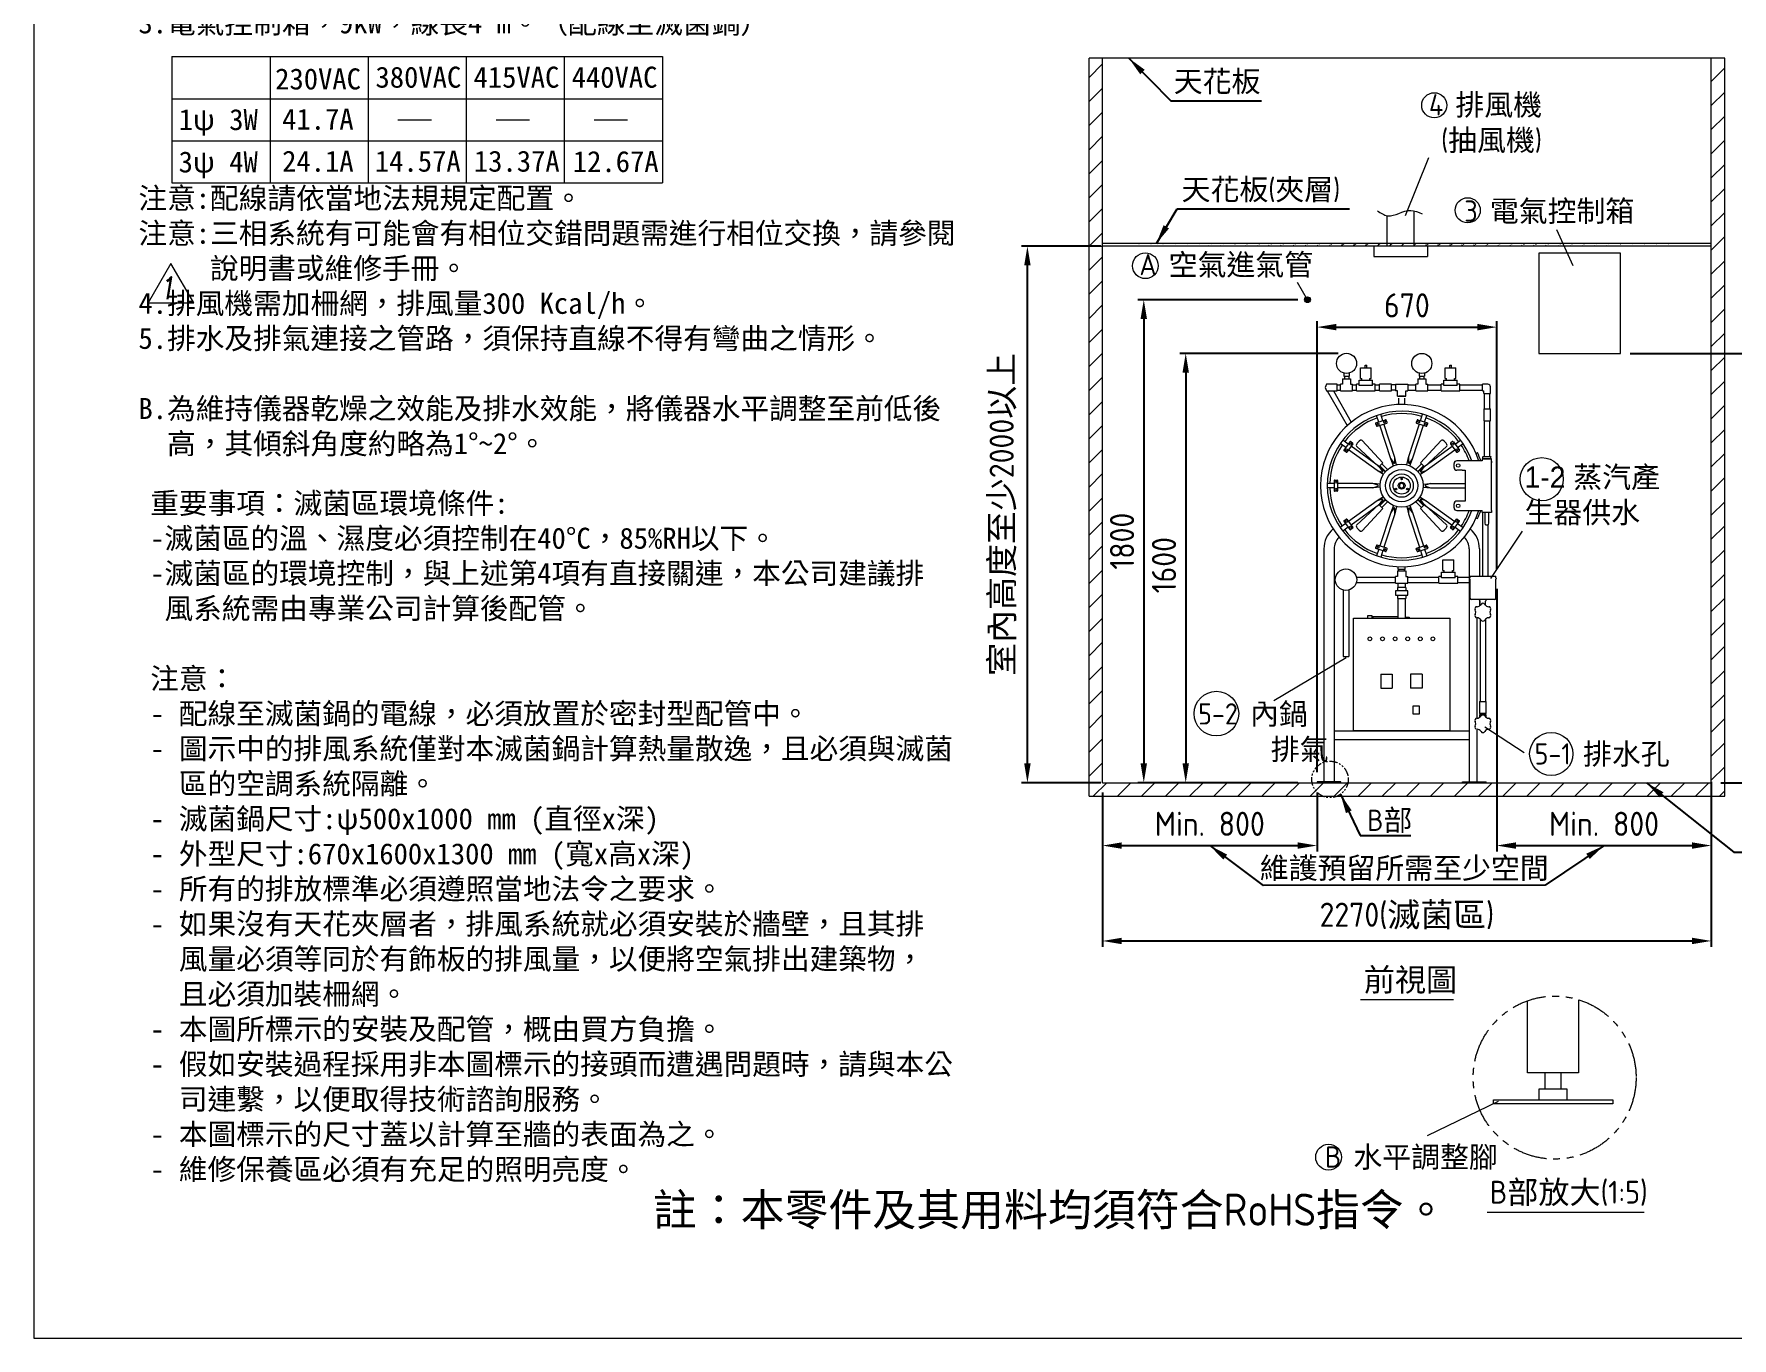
# Model space of a CAD drawing. Header units: millimetres. Extents: x 0 to 12013, y 0 to 8446.
# Drawn here: x 0 to 6332, y 0 to 4860 of the extents above; entities that cross this region are included whole.
import ezdxf

# ---------------------------------------------------------------- set-up
doc = ezdxf.new("R2010")
doc.units = ezdxf.units.MM
doc.linetypes.add('HIDDEN', pattern=[9.525, 6.35, -3.175])
doc.linetypes.add('PHANTOM', pattern=[63.5, 31.75, -6.35, 6.35, -6.35, 6.35, -6.35])
doc.layers.get('0').update_dxf_attribs({"lineweight": 15})
for name, color, linetype, lineweight in [('D', 3, 'Continuous', 13), ('F', 7, 'Continuous', 15), ('H', 2, 'HIDDEN', 15), ('S', 4, 'Continuous', 15), ('T', 4, 'Continuous', 15)]:
    doc.layers.add(name, color=color, linetype=linetype, lineweight=lineweight)
doc.styles.get("Standard").update_dxf_attribs({"font": 'KAIU.TTF'})
doc.styles.add('STU25', font='isocp2.shx')
doc.styles.add('Text', font='romans.shx', dxfattribs={"width": 0.8, "oblique": 10})
doc.dimstyles.new('STU25', dxfattribs={"dimscale": 36, "dimtxt": 2.5, "dimasz": 2, "dimexe": 0.6, "dimexo": 1, "dimgap": 1, "dimtad": 1, "dimdsep": 46, "dimtxsty": 'STU25', "dimcen": 2, "dimazin": 2, "dimtfac": 1, "dimtmove": 0, "dimatfit": 3, "dimfxl": 0, "dimtolj": 1, "dimtzin": 0, "dimarcsym": 0})
doc.dimstyles.new('STU25$7', dxfattribs={"dimscale": 36, "dimtxt": 2.5, "dimasz": 2, "dimexe": 1.25, "dimexo": 0.625, "dimgap": 1, "dimtad": 1, "dimdec": 4, "dimdsep": 46, "dimtxsty": 'STU25', "dimcen": 2.5, "dimazin": 2, "dimtfac": 1, "dimtdec": 4, "dimtmove": 0, "dimatfit": 3, "dimfxl": 0, "dimtolj": 1, "dimtzin": 0, "dimarcsym": 0})

# ---------------------------------------------------------------- blocks, each defined once
blk = doc.blocks.new('*D7')
at = {"layer": 'D', "color": 0, "lineweight": -2}
for p, q in [((3984.4, 2033.6), (3984.4, 1458.2)), ((6254.4, 2033.6), (6254.4, 1458.2)), ((4056.4, 1479.8), (6182.4, 1479.8))]:
    blk.add_line(p, q, dxfattribs=at)
at = {"layer": 'D', "color": 0}
for points in [[(4056.4, 1491.8), (4056.4, 1467.8), (3984.4, 1479.8)], [(6182.4, 1467.8), (6182.4, 1491.8), (6254.4, 1479.8)]]:
    blk.add_solid(points, dxfattribs=at)
at = {"layer": 'Defpoints', "color": 0}
for p in [(3984.4, 2069.6), (6254.4, 2069.6), (6254.4, 1479.8)]:
    blk.add_point(p, dxfattribs=at)
at = {"layer": 'D', "color": 0, "insert": (5119.4, 1572.5), "char_height": 90, "attachment_point": 5, "style": 'STU25'}
blk.add_mtext('\\A1;2270({\\f標楷體|b0|i0|c136|p65;滅菌區})', dxfattribs=at)
blk = doc.blocks.new('*D8')
at = {"layer": 'D', "color": 0, "lineweight": -2}
for p, q in [((3978.4, 4069.6), (3682.8, 4069.6)), ((3704.4, 2141.6), (3704.4, 3997.6)), ((3978.4, 2069.6), (3682.8, 2069.6))]:
    blk.add_line(p, q, dxfattribs=at)
at = {"layer": 'D', "color": 0}
for points in [[(3716.4, 3997.6), (3692.4, 3997.6), (3704.4, 4069.6)], [(3692.4, 2141.6), (3716.4, 2141.6), (3704.4, 2069.6)]]:
    blk.add_solid(points, dxfattribs=at)
at = {"layer": 'Defpoints', "color": 0}
for p in [(3704.4, 4069.6), (4014.4, 4069.6), (4014.4, 2069.6)]:
    blk.add_point(p, dxfattribs=at)
at = {"layer": 'D', "color": 0, "insert": (3613.5, 3069.6), "char_height": 90, "attachment_point": 5, "rotation": 90, "style": 'STU25'}
blk.add_mtext('\\A1;{\\f標楷體|b0|i0|c136|p65;室內高度至少}2000{\\f標楷體|b0|i0|c136|p65;以上}', dxfattribs=at)
blk = doc.blocks.new('*D9')
at = {"layer": 'D', "color": 0, "lineweight": -2}
for p, q in [((5951.5, 3669.6), (6649.3, 3669.6)), ((6627.7, 2141.6), (6627.7, 3597.6)), ((6290.4, 2069.6), (6649.3, 2069.6))]:
    blk.add_line(p, q, dxfattribs=at)
at = {"layer": 'D', "color": 0}
for points in [[(6639.7, 3597.6), (6615.7, 3597.6), (6627.7, 3669.6)], [(6615.7, 2141.6), (6639.7, 2141.6), (6627.7, 2069.6)]]:
    blk.add_solid(points, dxfattribs=at)
at = {"layer": 'Defpoints', "color": 0}
for p in [(5915.5, 3669.6), (6627.7, 3669.6), (6254.4, 2069.6)]:
    blk.add_point(p, dxfattribs=at)
at = {"layer": 'D', "color": 0, "insert": (6536.5, 2927.2), "char_height": 90, "attachment_point": 5, "rotation": 90, "style": 'STU25'}
blk.add_mtext('\\A1;{\\f標楷體|b0|i0|c136|p65;電器控制箱至少}1600{\\f標楷體|b0|i0|c136|p65;以上}', dxfattribs=at)
blk = doc.blocks.new('*D10')
at = {"layer": 'D', "color": 0, "lineweight": -2}
for p, q in [((3984.4, 2030.6), (3984.4, 1813.7)), ((4784.4, 2033.6), (4784.4, 1813.7)), ((4056.4, 1835.3), (4712.4, 1835.3))]:
    blk.add_line(p, q, dxfattribs=at)
at = {"layer": 'D', "color": 0}
for points in [[(4056.4, 1847.3), (4056.4, 1823.3), (3984.4, 1835.3)], [(4712.4, 1823.3), (4712.4, 1847.3), (4784.4, 1835.3)]]:
    blk.add_solid(points, dxfattribs=at)
at = {"layer": 'Defpoints', "color": 0}
for p in [(3984.4, 2066.6), (4784.4, 2069.6), (4784.4, 1835.3)]:
    blk.add_point(p, dxfattribs=at)
at = {"layer": 'D', "color": 0, "insert": (4384.4, 1916.3), "char_height": 90, "attachment_point": 5, "style": 'STU25'}
blk.add_mtext('\\A1;Min. 800', dxfattribs=at)
blk = doc.blocks.new('*D11')
at = {"layer": 'D', "color": 0, "lineweight": -2}
for p, q in [((5454.4, 2791.8), (5454.4, 1813.7)), ((6254.4, 2073.1), (6254.4, 1813.7)), ((5526.4, 1835.3), (6182.4, 1835.3))]:
    blk.add_line(p, q, dxfattribs=at)
at = {"layer": 'D', "color": 0}
for points in [[(5526.4, 1847.3), (5526.4, 1823.3), (5454.4, 1835.3)], [(6182.4, 1823.3), (6182.4, 1847.3), (6254.4, 1835.3)]]:
    blk.add_solid(points, dxfattribs=at)
at = {"layer": 'Defpoints', "color": 0}
for p in [(5454.4, 2827.8), (6254.4, 2109.1), (6254.4, 1835.3)]:
    blk.add_point(p, dxfattribs=at)
at = {"layer": 'D', "color": 0, "insert": (5854.4, 1916.3), "char_height": 90, "attachment_point": 5, "style": 'STU25'}
blk.add_mtext('\\A1;Min. 800', dxfattribs=at)
blk = doc.blocks.new('*D14')
at = {"layer": 'D', "color": 0, "lineweight": -2}
for p, q in [((4712.8, 3869.6), (4116.7, 3869.6)), ((4138.3, 3797.6), (4138.3, 2141.6)), ((4712.8, 2069.6), (4116.7, 2069.6))]:
    blk.add_line(p, q, dxfattribs=at)
at = {"layer": 'D', "color": 0}
for points in [[(4150.3, 3797.6), (4126.3, 3797.6), (4138.3, 3869.6)], [(4126.3, 2141.6), (4150.3, 2141.6), (4138.3, 2069.6)]]:
    blk.add_solid(points, dxfattribs=at)
at = {"layer": 'Defpoints', "color": 0}
for p in [(4748.8, 3869.6), (4138.3, 2069.6), (4748.8, 2069.6)]:
    blk.add_point(p, dxfattribs=at)
at = {"layer": 'D', "color": 0, "insert": (4057.3, 2969.6), "char_height": 90, "attachment_point": 5, "rotation": 90, "style": 'STU25'}
blk.add_mtext('\\A1;1800', dxfattribs=at)
blk = doc.blocks.new('*D15')
at = {"layer": 'D', "color": 0, "lineweight": -2}
for p, q in [((4862.5, 3669.6), (4273.1, 3669.6)), ((4294.7, 3597.6), (4294.7, 2141.6)), ((4620.8, 2069.6), (4273.1, 2069.6))]:
    blk.add_line(p, q, dxfattribs=at)
at = {"layer": 'D', "color": 0}
for points in [[(4306.7, 3597.6), (4282.7, 3597.6), (4294.7, 3669.6)], [(4282.7, 2141.6), (4306.7, 2141.6), (4294.7, 2069.6)]]:
    blk.add_solid(points, dxfattribs=at)
at = {"layer": 'Defpoints', "color": 0}
for p in [(4898.5, 3669.6), (4294.7, 2069.6), (4656.8, 2069.6)]:
    blk.add_point(p, dxfattribs=at)
at = {"layer": 'D', "color": 0, "insert": (4213.7, 2880.2), "char_height": 90, "attachment_point": 5, "rotation": 90, "style": 'STU25'}
blk.add_mtext('\\A1;{\\Fisocp2.shx;1600}', dxfattribs=at)
blk = doc.blocks.new('*D16')
at = {"layer": 'D', "color": 0, "lineweight": -2}
for p, q in [((4784.4, 2108.6), (4784.4, 3789)), ((4856.4, 3767.4), (5382.4, 3767.4)), ((5454.4, 2863.8), (5454.4, 3789))]:
    blk.add_line(p, q, dxfattribs=at)
at = {"layer": 'D', "color": 0}
for points in [[(4856.4, 3779.4), (4856.4, 3755.4), (4784.4, 3767.4)], [(5382.4, 3755.4), (5382.4, 3779.4), (5454.4, 3767.4)]]:
    blk.add_solid(points, dxfattribs=at)
at = {"layer": 'Defpoints', "color": 0}
for p in [(5454.4, 3767.4), (5454.4, 2827.8), (4784.4, 2072.6)]:
    blk.add_point(p, dxfattribs=at)
at = {"layer": 'D', "color": 0, "insert": (5119.4, 3848.4), "char_height": 90, "attachment_point": 5, "style": 'STU25'}
blk.add_mtext('\\A1;670', dxfattribs=at)

msp = doc.modelspace()

# ---------------------------------------------------------------- hatches: boundary and pattern name
msp.add_hatch(color=256).paths.add_polyline_path([(4738, 3869.598, 1), (4759.522, 3869.598, 1)])
at = {"layer": 'H', "ltscale": 5}
h = msp.add_hatch(dxfattribs=at)
h.set_pattern_fill('ANSI31', color=256, scale=20, style=0)
h.set_pattern_definition([(45, (238234.23, 21585.89), (-44.90128, 44.90128), [])])
h.paths.add_polyline_path([(6304.391, 2019.598), (6304.391, 4769.598), (6254.391, 4769.598), (6254.391, 2069.598), (3984.391, 2069.598), (3984.391, 4769.598), (3934.391, 4769.598), (3934.391, 2019.598)])
at = {"layer": 'H'}
h = msp.add_hatch(dxfattribs=at)
h.set_pattern_fill('ANSI31', color=256, scale=10, style=0)
h.set_pattern_definition([(45, (241463.48, 21585.888), (-22.4506403, 22.4506403), [])])
edge = h.paths.add_edge_path()
edge.add_line((6254.391, 4079.598), (3984.391, 4079.598))
edge.add_line((6254.391, 4069.598), (3984.391, 4069.598))

# ---------------------------------------------------------------- linework, layer by layer
for p, q in [((5045.891, 4069.598), (5045.891, 4182.995)), ((5145.891, 4069.598), (5145.891, 4200.905)), ((4995.891, 4069.598), (4995.891, 4030.454)), ((5195.891, 4069.598), (5195.891, 4030.454)), ((4995.891, 4030.454), (5195.891, 4030.454)), ((4946.468, 3616.107), (4986.468, 3616.107)), ((4946.468, 3576.107), (4946.468, 3616.107)), ((4963.468, 3616.107), (4963.468, 3626.107)), ((4963.468, 3626.107), (4969.468, 3626.107)), ((4969.468, 3616.107), (4969.468, 3626.107)), ((4986.468, 3576.107), (4986.468, 3616.107)), ((5262.391, 3616.107), (5302.391, 3616.107)), ((5262.391, 3576.107), (5262.391, 3616.107)), ((5279.391, 3616.107), (5279.391, 3626.107)), ((5279.391, 3626.107), (5285.391, 3626.107)), ((5285.391, 3616.107), (5285.391, 3626.107)), ((5302.391, 3576.107), (5302.391, 3616.107)), ((4819.891, 3554.598), (4814.891, 3542.098)), ((4859.891, 3554.598), (4819.891, 3554.598)), ((4859.891, 3529.598), (4859.891, 3554.598)), ((4859.891, 3552.098), (4871.958, 3552.098)), ((4871.958, 3529.598), (4871.958, 3554.598)), ((4879.458, 3554.598), (4871.958, 3554.598)), ((4879.458, 3574.598), (4879.458, 3554.598)), ((4879.458, 3574.598), (4909.458, 3574.598)), ((4884.458, 3595.956), (4884.458, 3584.598)), ((4884.458, 3584.598), (4904.458, 3584.598)), ((4884.458, 3574.598), (4904.458, 3574.598)), ((4886.458, 3584.598), (4886.458, 3574.598)), ((4902.458, 3584.598), (4902.458, 3574.598)), ((4902.458, 3584.598), (4902.458, 3574.598)), ((4904.458, 3595.956), (4904.458, 3584.598)), ((4909.458, 3574.598), (4909.458, 3554.598)), ((4909.458, 3554.598), (4916.958, 3554.598)), ((4916.958, 3529.598), (4916.958, 3554.598)), ((4916.958, 3552.098), (4931.468, 3552.098)), ((4931.468, 3529.598), (4931.468, 3554.598)), ((4941.468, 3554.598), (4931.468, 3554.598)), ((4941.468, 3559.598), (4941.468, 3569.598)), ((4941.468, 3569.598), (4991.468, 3569.598)), ((4941.468, 3549.598), (4941.468, 3559.598)), ((4991.468, 3549.598), (4941.468, 3549.598)), ((4946.468, 3576.107), (4951.468, 3576.107)), ((4951.468, 3569.598), (4951.468, 3576.107)), ((4981.468, 3576.107), (4986.468, 3576.107)), ((4981.468, 3569.598), (4981.468, 3576.107)), ((4991.468, 3559.598), (4991.468, 3569.598)), ((4991.468, 3549.598), (4991.468, 3559.598)), ((5001.468, 3554.598), (4991.468, 3554.598)), ((5001.468, 3529.598), (5001.468, 3554.598)), ((5001.468, 3552.098), (5017.003, 3552.098)), ((5017.003, 3529.598), (5017.003, 3554.598)), ((5062.003, 3554.598), (5017.003, 3554.598)), ((5062.003, 3529.598), (5062.003, 3554.598)), ((5077.391, 3552.098), (5062.003, 3552.098)), ((5077.391, 3554.598), (5077.391, 3529.598)), ((5077.391, 3554.598), (5122.391, 3554.598)), ((5122.391, 3554.598), (5122.391, 3529.598)), ((5122.391, 3552.098), (5152.391, 3552.098)), ((5152.391, 3529.598), (5152.391, 3554.598)), ((5159.891, 3554.598), (5152.391, 3554.598)), ((5159.891, 3574.598), (5189.891, 3574.598)), ((5159.891, 3574.598), (5159.891, 3554.598)), ((5164.891, 3595.956), (5164.891, 3584.598)), ((5164.891, 3584.598), (5184.891, 3584.598)), ((5164.891, 3574.598), (5184.891, 3574.598)), ((5166.891, 3584.598), (5166.891, 3574.598)), ((5182.891, 3584.598), (5182.891, 3574.598)), ((5182.891, 3584.598), (5182.891, 3574.598)), ((5184.891, 3595.956), (5184.891, 3584.598)), ((5189.891, 3574.598), (5189.891, 3554.598)), ((5189.891, 3554.598), (5197.391, 3554.598)), ((5197.391, 3529.598), (5197.391, 3554.598)), ((5197.391, 3552.098), (5247.391, 3552.098)), ((5247.391, 3529.598), (5247.391, 3554.598)), ((5257.391, 3554.598), (5247.391, 3554.598)), ((5257.391, 3569.598), (5307.391, 3569.598)), ((5257.391, 3559.598), (5257.391, 3569.598)), ((5257.391, 3549.598), (5257.391, 3559.598)), ((5307.391, 3549.598), (5257.391, 3549.598)), ((5262.391, 3576.107), (5267.391, 3576.107)), ((5267.391, 3569.598), (5267.391, 3576.107)), ((5297.391, 3576.107), (5302.391, 3576.107)), ((5297.391, 3569.598), (5297.391, 3576.107)), ((5307.391, 3559.598), (5307.391, 3569.598)), ((5307.391, 3549.598), (5307.391, 3559.598)), ((5317.391, 3554.598), (5307.391, 3554.598)), ((5317.391, 3529.598), (5317.391, 3554.598)), ((5317.391, 3552.098), (5401.274, 3552.098)), ((5401.274, 3529.598), (5401.274, 3554.598)), ((5421.274, 3554.598), (5401.274, 3554.598)), ((4814.891, 3542.098), (4819.891, 3529.598)), ((4819.891, 3529.598), (4859.891, 3529.598)), ((4822.191, 3529.598), (4896.64, 3400.648)), ((4845.285, 3529.598), (4912.145, 3413.792)), ((4859.891, 3532.098), (4871.958, 3532.098)), ((4871.958, 3529.598), (4916.958, 3529.598)), ((4916.958, 3532.098), (4931.468, 3532.098)), ((4931.468, 3529.598), (5001.468, 3529.598)), ((5001.468, 3532.098), (5017.003, 3532.098)), ((5017.003, 3529.598), (5062.003, 3529.598)), ((5077.391, 3532.098), (5062.003, 3532.098)), ((5084.891, 3529.598), (5077.391, 3529.598)), ((5084.891, 3509.598), (5084.891, 3529.598)), ((5084.891, 3509.598), (5114.891, 3509.598)), ((5109.891, 3509.598), (5089.891, 3509.598)), ((5089.891, 3509.598), (5109.891, 3509.598)), ((5089.891, 3478.94), (5089.891, 3502.605)), ((5109.891, 3502.605), (5109.891, 3478.94)), ((5114.891, 3529.598), (5122.391, 3529.598)), ((5114.891, 3509.598), (5114.891, 3529.598)), ((5122.391, 3532.098), (5152.391, 3532.098)), ((5152.391, 3529.598), (5197.391, 3529.598)), ((5197.391, 3532.098), (5247.391, 3532.098)), ((5247.391, 3529.598), (5317.391, 3529.598)), ((5317.391, 3532.098), (5401.274, 3532.098)), ((5401.274, 3529.598), (5406.274, 3529.598)), ((5406.274, 3519.598), (5406.274, 3529.598)), ((5406.274, 3519.598), (5431.274, 3519.598)), ((5408.774, 3462.605), (5408.774, 3519.598)), ((5428.774, 3462.605), (5428.774, 3519.598)), ((5431.274, 3519.598), (5431.274, 3544.598)), ((5003.949, 3410.4), (5040.089, 3422.143)), ((5014.411, 3413.799), (5006.566, 3437.942)), ((5029.628, 3418.744), (5021.783, 3442.886)), ((5045.391, 3412.299), (5042.609, 3420.859)), ((5157.174, 3420.859), (5154.392, 3412.299)), ((5159.694, 3422.143), (5195.834, 3410.4)), ((5170.155, 3418.744), (5178, 3442.886)), ((5185.372, 3413.799), (5193.216, 3437.942)), ((5406.274, 3462.605), (5406.274, 3417.605)), ((5406.274, 3462.605), (5431.274, 3462.605)), ((5431.274, 3417.605), (5431.274, 3462.605)), ((5002.665, 3407.88), (5005.446, 3399.32)), ((5007.966, 3398.036), (5044.106, 3409.779)), ((5059.062, 3276.375), (5018.428, 3401.436)), ((5074.279, 3281.32), (5033.645, 3406.38)), ((5125.504, 3281.32), (5166.138, 3406.38)), ((5140.72, 3276.375), (5181.355, 3401.436)), ((5155.676, 3409.779), (5191.817, 3398.036)), ((5194.337, 3399.32), (5197.118, 3407.88)), ((5406.274, 3417.605), (5431.274, 3417.605)), ((5408.774, 3284.677), (5408.774, 3417.605)), ((5428.774, 3284.677), (5428.774, 3417.605)), ((4891.317, 3318.255), (4870.78, 3333.176)), ((4900.721, 3331.199), (4880.185, 3346.12)), ((4907.187, 3340.098), (4884.851, 3309.356)), ((4892.575, 3301.272), (4885.294, 3306.562)), ((4917.704, 3332.457), (4895.368, 3301.715)), ((5008.217, 3233.322), (4901.834, 3310.614)), ((4909.981, 3340.541), (4917.262, 3335.251)), ((5017.621, 3246.267), (4911.239, 3323.558)), ((5014.685, 3246.962), (4931.491, 3323.793)), ((4952.873, 3344.819), (5029.534, 3261.812)), ((5170.249, 3261.812), (5247.079, 3345.006)), ((5182.162, 3246.267), (5288.544, 3323.558)), ((5268.105, 3323.624), (5185.098, 3246.962)), ((5191.566, 3233.322), (5297.949, 3310.614)), ((5282.079, 3332.457), (5304.414, 3301.715)), ((5289.802, 3340.541), (5282.521, 3335.251)), ((5292.596, 3340.098), (5314.932, 3309.356)), ((5299.061, 3331.199), (5319.598, 3346.12)), ((5307.208, 3301.272), (5314.489, 3306.562)), ((5308.466, 3318.255), (5329.003, 3333.176)), ((5377.409, 3296.982), (5382.825, 3299.564)), ((5031.871, 3218.715), (5008.217, 3233.322)), ((5008.217, 3233.322), (5027.518, 3227.466)), ((5029.534, 3261.812), (5014.685, 3246.962)), ((5038.823, 3228.283), (5017.621, 3246.267)), ((5029.155, 3229.72), (5017.621, 3246.267)), ((5018.751, 3251.028), (5040.064, 3229.715)), ((5046.781, 3236.433), (5025.469, 3257.746)), ((5069.614, 3250.654), (5059.062, 3276.375)), ((5059.062, 3276.375), (5071.235, 3260.293)), ((5073.884, 3261.153), (5074.279, 3281.32)), ((5080.862, 3254.309), (5074.279, 3281.32)), ((5118.921, 3254.309), (5125.504, 3281.32)), ((5125.504, 3281.32), (5125.898, 3261.153)), ((5128.548, 3260.293), (5140.72, 3276.375)), ((5130.169, 3250.654), (5140.72, 3276.375)), ((5174.314, 3257.746), (5153.001, 3236.433)), ((5159.719, 3229.715), (5181.032, 3251.028)), ((5160.96, 3228.283), (5182.162, 3246.267)), ((5167.912, 3218.715), (5191.566, 3233.322)), ((5185.098, 3246.962), (5170.249, 3261.812)), ((5182.162, 3246.267), (5170.628, 3229.72)), ((5172.265, 3227.466), (5191.566, 3233.322)), ((5295.349, 3244.105), (5295.349, 3259.105)), ((5400.349, 3269.105), (5305.349, 3269.105)), ((5325.349, 3234.105), (5305.349, 3234.105)), ((5325.349, 3234.105), (5336.349, 3234.105)), ((5336.349, 3234.105), (5336.349, 3119.105)), ((5400.349, 3276.605), (5400.349, 3269.105)), ((5435.349, 3276.605), (5400.349, 3276.605)), ((5403.915, 3284.677), (5402.831, 3283.593)), ((5402.831, 3277.69), (5402.831, 3283.593)), ((5402.831, 3277.69), (5403.915, 3276.605)), ((5403.915, 3284.677), (5431.783, 3284.677)), ((5403.915, 3276.605), (5431.783, 3276.605)), ((5431.783, 3284.677), (5432.867, 3283.593)), ((5432.867, 3277.69), (5431.783, 3276.605)), ((5432.867, 3277.69), (5432.867, 3283.593)), ((5435.349, 3269.105), (5435.349, 3276.605)), ((5435.349, 3084.105), (5435.349, 3269.105)), ((5435.349, 3267.605), (5435.349, 3261.605)), ((4847.891, 3184.605), (4822.507, 3184.605)), ((4847.891, 3168.605), (4822.507, 3168.605)), ((4847.891, 3195.605), (4847.891, 3157.605)), ((4849.891, 3197.605), (4858.891, 3197.605)), ((4860.891, 3195.605), (4860.891, 3157.605)), ((4992.388, 3184.605), (4860.891, 3184.605)), ((4992.388, 3168.605), (4860.891, 3168.605)), ((5020.11, 3182.519), (4992.388, 3184.605)), ((5011.445, 3177.998), (4992.388, 3184.605)), ((4992.388, 3168.605), (5011.445, 3175.213)), ((5020.11, 3170.692), (4992.388, 3168.605)), ((5179.673, 3182.519), (5207.395, 3184.605)), ((5179.673, 3170.692), (5207.395, 3168.605)), ((5207.395, 3184.605), (5188.338, 3177.998)), ((5188.338, 3175.213), (5207.395, 3168.605)), ((5207.395, 3184.605), (5336.349, 3184.605)), ((5207.395, 3168.605), (5336.349, 3168.605)), ((4858.891, 3155.605), (4849.891, 3155.605)), ((5008.217, 3119.888), (4901.834, 3042.597)), ((5017.621, 3106.944), (4911.239, 3029.652)), ((4931.678, 3029.587), (5014.685, 3106.248)), ((5031.871, 3134.495), (5008.217, 3119.888)), ((5027.518, 3125.744), (5008.217, 3119.888)), ((5014.685, 3106.248), (5029.534, 3091.399)), ((5038.823, 3124.927), (5017.621, 3106.944)), ((5017.621, 3106.944), (5029.155, 3123.491)), ((5040.064, 3123.495), (5018.751, 3102.182)), ((5025.468, 3095.465), (5046.781, 3116.778)), ((5153.001, 3116.778), (5174.314, 3095.465)), ((5181.032, 3102.182), (5159.719, 3123.495)), ((5160.96, 3124.927), (5182.162, 3106.944)), ((5167.912, 3134.495), (5191.566, 3119.888)), ((5170.249, 3091.399), (5185.098, 3106.248)), ((5170.628, 3123.491), (5182.162, 3106.944)), ((5191.566, 3119.888), (5172.265, 3125.744)), ((5182.162, 3106.944), (5288.544, 3029.652)), ((5185.098, 3106.248), (5268.292, 3029.418)), ((5191.566, 3119.888), (5297.949, 3042.597)), ((5295.349, 3094.105), (5295.349, 3109.105)), ((5325.349, 3119.105), (5305.349, 3119.105)), ((5336.349, 3119.105), (5325.349, 3119.105)), ((4884.851, 3043.855), (4907.187, 3013.112)), ((4885.294, 3046.648), (4892.575, 3051.938)), ((4895.368, 3051.496), (4917.704, 3020.753)), ((5029.534, 3091.399), (4952.704, 3008.205)), ((5059.062, 3076.835), (5018.428, 2951.775)), ((5074.279, 3071.891), (5033.645, 2946.831)), ((5069.614, 3102.556), (5059.062, 3076.835)), ((5071.235, 3092.918), (5059.062, 3076.835)), ((5074.279, 3071.891), (5073.884, 3092.057)), ((5080.862, 3098.902), (5074.279, 3071.891)), ((5118.921, 3098.902), (5125.504, 3071.891)), ((5125.898, 3092.057), (5125.504, 3071.891)), ((5125.504, 3071.891), (5166.138, 2946.831)), ((5140.72, 3076.835), (5128.548, 3092.918)), ((5130.169, 3102.556), (5140.72, 3076.835)), ((5140.72, 3076.835), (5181.355, 2951.775)), ((5246.91, 3008.392), (5170.249, 3091.399)), ((5282.079, 3020.753), (5304.414, 3051.496)), ((5292.596, 3013.112), (5314.932, 3043.855)), ((5305.349, 3084.105), (5336.349, 3084.105)), ((5307.208, 3051.938), (5314.489, 3046.648)), ((5336.349, 3084.105), (5400.349, 3084.105)), ((5377.409, 3056.229), (5382.825, 3053.647)), ((5400.349, 3076.605), (5400.349, 3084.105)), ((5435.349, 3076.605), (5400.349, 3076.605)), ((5402.348, 2839.598), (5402.348, 3076.605)), ((5410.996, 3038.185), (5410.996, 3076.605)), ((5424.702, 3038.185), (5424.702, 3076.605)), ((5435.349, 3085.605), (5435.349, 3091.605)), ((5435.349, 3084.105), (5435.349, 3076.605)), ((4891.317, 3034.955), (4870.78, 3020.035)), ((4900.721, 3022.011), (4880.185, 3007.09)), ((4917.262, 3017.96), (4909.981, 3012.67)), ((5289.802, 3012.67), (5282.521, 3017.96)), ((5299.061, 3022.011), (5319.598, 3007.09)), ((5308.466, 3034.955), (5329.003, 3020.035)), ((5412.08, 3030.131), (5410.996, 3038.185)), ((5412.08, 3030.131), (5423.618, 3030.131)), ((5422.348, 2839.598), (5422.348, 3030.131)), ((5423.618, 3030.131), (5424.702, 3038.185)), ((4809.891, 2940.638), (4809.891, 2072.598)), ((4847.891, 2940.638), (4847.891, 2072.598)), ((5005.446, 2953.89), (5002.665, 2945.33)), ((5040.089, 2931.068), (5003.949, 2942.81)), ((5014.411, 2939.411), (5006.566, 2915.269)), ((5044.106, 2943.431), (5007.966, 2955.174)), ((5029.628, 2934.467), (5021.783, 2910.325)), ((5042.609, 2932.352), (5045.391, 2940.911)), ((5157.174, 2932.352), (5154.392, 2940.911)), ((5155.676, 2943.431), (5191.817, 2955.174)), ((5159.694, 2931.068), (5195.834, 2942.81)), ((5170.155, 2934.467), (5178, 2910.325)), ((5185.372, 2939.411), (5193.216, 2915.269)), ((5194.337, 2953.89), (5197.118, 2945.33)), ((5351.891, 2940.638), (5351.891, 2072.598)), ((5389.891, 2940.638), (5389.891, 2839.598)), ((5084.891, 2858.605), (5114.891, 2858.605)), ((5084.891, 2858.605), (5084.891, 2838.605)), ((5086.891, 2863.605), (5086.891, 2874.385)), ((5112.891, 2863.605), (5086.891, 2863.605)), ((5089.891, 2858.605), (5089.891, 2863.605)), ((5109.891, 2858.605), (5109.891, 2863.605)), ((5112.891, 2863.605), (5112.891, 2874.385)), ((5114.891, 2858.605), (5114.891, 2838.605)), ((5248.855, 2853.605), (5298.855, 2853.605)), ((5248.855, 2843.605), (5248.855, 2853.605)), ((5253.855, 2900.115), (5293.855, 2900.115)), ((5253.855, 2860.115), (5253.855, 2900.115)), ((5253.855, 2860.115), (5258.855, 2860.115)), ((5258.855, 2853.605), (5258.855, 2860.115)), ((5270.855, 2900.115), (5270.855, 2900.615)), ((5270.855, 2900.615), (5276.855, 2900.615)), ((5276.855, 2900.115), (5276.855, 2900.615)), ((5288.855, 2860.115), (5293.855, 2860.115)), ((5288.855, 2853.605), (5288.855, 2860.115)), ((5293.855, 2860.115), (5293.855, 2900.115)), ((5298.855, 2843.605), (5298.855, 2853.605)), ((4881.292, 2786.558), (4881.292, 2539.557)), ((4903.292, 2786.558), (4903.292, 2539.557)), ((4931.022, 2836.105), (5077.391, 2836.105)), ((4931.022, 2816.105), (5077.391, 2816.105)), ((5084.891, 2838.605), (5077.391, 2838.605)), ((5077.391, 2813.605), (5077.391, 2838.605)), ((5077.391, 2813.605), (5122.391, 2813.605)), ((5115.391, 2796.605), (5084.391, 2796.605)), ((5084.391, 2796.605), (5084.391, 2784.605)), ((5086.891, 2796.605), (5086.891, 2813.605)), ((5112.891, 2813.605), (5112.891, 2796.605)), ((5114.891, 2838.605), (5122.391, 2838.605)), ((5115.391, 2796.605), (5115.391, 2784.605)), ((5122.391, 2813.605), (5122.391, 2838.605)), ((5122.391, 2836.105), (5238.855, 2836.105)), ((5122.391, 2816.105), (5238.855, 2816.105)), ((5248.855, 2838.605), (5238.855, 2838.605)), ((5238.855, 2813.605), (5238.855, 2838.605)), ((5238.855, 2813.605), (5308.855, 2813.605)), ((5248.855, 2833.605), (5248.855, 2843.605)), ((5298.855, 2833.605), (5248.855, 2833.605)), ((5298.855, 2833.605), (5298.855, 2843.605)), ((5308.855, 2838.605), (5298.855, 2838.605)), ((5308.855, 2813.605), (5308.855, 2838.605)), ((5308.855, 2836.105), (5351.891, 2836.105)), ((5308.855, 2816.105), (5351.891, 2816.105)), ((5354.691, 2839.598), (5450.691, 2839.598)), ((5354.691, 2839.598), (5354.691, 2833.382)), ((5354.691, 2827.814), (5354.691, 2757.598)), ((5450.691, 2833.382), (5450.691, 2839.598)), ((5450.691, 2757.598), (5450.691, 2827.814)), ((5122.891, 2784.605), (5076.891, 2784.605)), ((5076.891, 2784.605), (5076.891, 2768.605)), ((5076.891, 2768.605), (5122.891, 2768.605)), ((5084.391, 2768.605), (5084.391, 2756.605)), ((5084.391, 2756.605), (5115.391, 2756.605)), ((5086.891, 2682.598), (5086.891, 2756.605)), ((5112.891, 2756.605), (5112.891, 2682.598)), ((5115.391, 2768.605), (5115.391, 2756.605)), ((5122.891, 2768.605), (5122.891, 2784.605)), ((5445.691, 2752.598), (5359.691, 2752.598)), ((5390.191, 2752.598), (5390.191, 2728.36)), ((5402.691, 2752.598), (5392.541, 2752.598)), ((5392.541, 2731.563), (5392.541, 2746.117)), ((5392.541, 2731.563), (5392.541, 2730.159)), ((5412.841, 2752.598), (5402.691, 2752.598)), ((5412.841, 2731.563), (5412.841, 2746.117)), ((5412.841, 2730.159), (5412.841, 2731.563)), ((4971.891, 2691.355), (4971.891, 2682.598)), ((4989.891, 2691.355), (4971.891, 2691.355)), ((4989.891, 2682.598), (4989.891, 2691.355)), ((4989.891, 2687.605), (4994.891, 2687.605)), ((5086.891, 2687.605), (4989.891, 2687.605)), ((5112.891, 2686.105), (5127.891, 2686.105)), ((5112.891, 2683.105), (5127.891, 2683.105)), ((5127.891, 2686.105), (5127.891, 2682.598)), ((5380.235, 2681.609), (5380.235, 2312.55)), ((5392.691, 2679.672), (5392.691, 2372.766)), ((5412.691, 2679.672), (5412.691, 2372.766)), ((4881.292, 2539.557), (4903.292, 2539.557)), ((5022.041, 2474.098), (5022.041, 2421.598)), ((5022.041, 2474.098), (5064.741, 2474.098)), ((5064.741, 2474.098), (5064.741, 2421.598)), ((5175.741, 2474.098), (5133.041, 2474.098)), ((5133.041, 2474.098), (5133.041, 2421.598)), ((5175.741, 2474.098), (5175.741, 2421.598)), ((5022.041, 2421.598), (5064.741, 2421.598)), ((5175.741, 2421.598), (5133.041, 2421.598)), ((5390.191, 2372.766), (5415.191, 2372.766)), ((5390.191, 2372.766), (5390.191, 2327.766)), ((5415.191, 2327.766), (5415.191, 2372.766)), ((5390.191, 2327.766), (5415.191, 2327.766)), ((5390.191, 2322.766), (5415.191, 2322.766)), ((5390.191, 2322.766), (5390.191, 2312.55)), ((5412.691, 2327.766), (5392.691, 2327.766)), ((5392.691, 2327.766), (5392.691, 2322.766)), ((5412.691, 2327.766), (5412.691, 2322.766)), ((5415.191, 2312.55), (5415.191, 2322.766)), ((4847.891, 2262.598), (5351.891, 2262.598)), ((4847.891, 2262.598), (4847.891, 2230.598)), ((4847.891, 2230.598), (5351.891, 2230.598)), ((5351.891, 2262.598), (5351.891, 2230.598)), ((5380.235, 2265.801), (5380.235, 2072.598)), ((4873.391, 2072.598), (4784.391, 2072.598)), ((4784.391, 2072.598), (4784.391, 2069.598)), ((4784.391, 2069.598), (4873.391, 2069.598)), ((4809.891, 2072.598), (4847.891, 2072.598)), ((4809.891, 2072.598), (4847.891, 2072.598)), ((4873.391, 2069.598), (4873.391, 2072.598)), ((5326.391, 2072.598), (5415.391, 2072.598)), ((5326.391, 2069.598), (5326.391, 2072.598)), ((5415.391, 2069.598), (5326.391, 2069.598)), ((5351.891, 2072.598), (5389.891, 2072.598)), ((5351.891, 2072.598), (5389.891, 2072.598)), ((5415.391, 2069.598), (5415.391, 2072.598)), ((5569.242, 988.128), (5569.242, 1256.952)), ((5759.242, 1260.927), (5759.242, 988.128)), ((5759.242, 988.128), (5569.242, 988.128)), ((5634.242, 988.128), (5634.242, 928.128)), ((5694.242, 928.128), (5694.242, 988.128)), ((5441.742, 873.128), (5441.742, 888.128)), ((5441.742, 888.128), (5886.742, 888.128)), ((5612.281, 888.128), (5612.281, 928.128)), ((5612.281, 928.128), (5716.204, 928.128)), ((5716.204, 928.128), (5716.204, 888.128)), ((5886.742, 888.128), (5886.742, 873.128)), ((5886.742, 873.128), (5441.742, 873.128))]:
    msp.add_line(p, q)
for points in [[(5610.848, 3669.598), (5915.537, 3669.598), (5915.537, 4043.467), (5610.848, 4043.467)], [(5108.391, 3171.698), (5108.391, 3181.513), (5099.891, 3186.42), (5091.391, 3181.513), (5091.391, 3171.698), (5099.891, 3166.79)], [(4919.891, 2262.598), (4919.891, 2682.598), (5279.891, 2682.598), (5279.891, 2262.598)], [(5143.391, 2355.448), (5165.391, 2355.448), (5165.391, 2325.248), (5143.391, 2325.248)]]:
    msp.add_lwpolyline(points, close=True)
for centre, radius in [((4748.761, 3869.598), 10.761), ((4894.458, 3632.311), 37.5), ((5174.891, 3632.098), 37.5), ((5011.664, 3406.072), 3.5), ((5036.392, 3414.107), 3.5), ((5163.391, 3414.107), 3.5), ((5188.119, 3406.072), 3.5), ((4893.637, 3310.389), 3.5), ((4908.919, 3331.424), 3.5), ((5290.864, 3331.424), 3.5), ((5306.146, 3310.389), 3.5), ((5099.891, 3176.605), 80), ((5099.891, 3176.605), 60), ((5310.349, 3251.605), 6.5), ((4854.391, 3189.605), 3.5), ((4854.391, 3163.605), 3.5), ((5099.891, 3176.605), 43.5), ((5099.891, 3176.605), 31.75), ((5078.241, 3164.105), 3.5), ((5099.891, 3176.605), 12.5), ((5099.891, 3201.605), 3.5), ((5121.542, 3164.105), 3.5), ((5310.349, 3101.605), 6.5), ((4893.637, 3042.821), 3.5), ((5306.146, 3042.821), 3.5), ((4908.919, 3021.787), 3.5), ((5290.864, 3021.787), 3.5), ((5011.664, 2947.138), 3.5), ((5036.392, 2939.104), 3.5), ((5163.391, 2939.104), 3.5), ((5188.119, 2947.138), 3.5), ((4892.292, 2826.105), 40), ((4981.391, 2605.598), 7), ((5028.391, 2605.598), 7), ((5075.391, 2605.598), 7), ((5122.391, 2605.598), 7), ((5169.391, 2605.598), 7), ((5216.391, 2605.598), 7)]:
    msp.add_circle(centre, radius)
for centre, radius, start, end in [((5421.274, 3544.598), 10, 0, 90), ((5099.891, 3176.605), 302.5, 17.8054051, 342.1945949), ((5099.891, 3176.605), 277.5, 19.4712206, 340.5287794), ((5099.891, 3176.605), 268.5, 109.7073895, 142.2926105), ((5099.891, 3176.605), 268.5, 73.7073895, 106.2926105), ((5040.707, 3420.241), 2, 18, 108), ((5159.076, 3420.241), 2, 72, 162), ((5099.891, 3176.605), 268.5, 37.7073895, 70.2926105), ((5004.567, 3408.498), 2, 108, 198), ((5007.348, 3399.939), 2, 198, 288), ((5043.488, 3411.681), 2, 288, 18), ((5156.294, 3411.681), 2, 162, 252), ((5192.435, 3399.939), 2, 252, 342), ((5195.216, 3408.498), 2, 342, 72), ((5099.891, 3176.605), 268.5, 145.7073895, 178.2926105), ((4886.469, 3308.18), 2, 144, 234), ((4893.75, 3302.89), 2, 234, 324), ((4908.805, 3338.923), 2, 54, 144), ((4916.086, 3333.633), 2, 324, 54), ((4935.031, 3327.333), 5.007, 146.3528854, 225), ((4977.292, 3299.205), 55.773, 123.6482273, 146.3528854), ((4949.159, 3341.471), 5, 42.0390639, 123.6482273), ((5250.619, 3341.465), 5.007, 56.3528854, 135), ((5222.491, 3299.205), 55.773, 33.6482273, 56.3528854), ((5264.757, 3327.337), 5, 312.0390639, 33.6482273), ((5283.697, 3333.633), 2, 126, 216), ((5290.978, 3338.923), 2, 36, 126), ((5306.032, 3302.89), 2, 216, 306), ((5313.314, 3308.18), 2, 306, 36), ((5099.891, 3176.605), 268.5, 20.1516747, 34.2926105), ((5126.915, 3177.57), 283.5, 18.8369508, 25.4874464), ((5027.886, 3228.92), 1.5, 255.8014095, 32.1985905), ((5072.388, 3261.253), 1.5, 219.8014095, 356.1985905), ((5127.395, 3261.253), 1.5, 183.8014095, 320.1985905), ((5171.897, 3228.92), 1.5, 147.8014095, 284.1985905), ((5305.349, 3259.105), 10, 90, 180), ((5305.349, 3244.105), 10, 180, 270), ((5099.891, 3176.605), 268.5, 181.7073895, 214.2926105), ((4849.891, 3195.605), 2, 90, 180), ((4858.891, 3195.605), 2, 0, 90), ((5010.888, 3176.605), 1.5, 291.8014095, 68.1985905), ((5188.895, 3176.605), 1.5, 111.8014095, 248.1985905), ((4849.891, 3157.605), 2, 180, 270), ((4858.891, 3157.605), 2, 270, 0), ((5027.886, 3124.29), 1.5, 327.8014095, 104.1985905), ((5171.897, 3124.29), 1.5, 75.8014095, 212.1985905), ((5305.349, 3109.105), 10, 90, 180), ((4886.469, 3045.03), 2, 126, 216), ((4893.75, 3050.32), 2, 36, 126), ((5072.388, 3091.957), 1.5, 3.8014095, 140.1985905), ((5127.395, 3091.957), 1.5, 39.8014095, 176.1985905), ((5305.349, 3094.105), 10, 180, 270), ((5306.032, 3050.32), 2, 54, 144), ((5313.314, 3045.03), 2, 324, 54), ((5099.891, 3176.605), 268.5, 325.7073895, 339.8483253), ((5126.915, 3175.641), 283.5, 334.5125536, 341.1630492), ((4907.891, 2940.638), 98, 130.5841006, 180), ((4907.891, 2940.638), 60, 133.5660373, 180), ((5099.891, 3176.605), 268.5, 217.7073895, 250.2926105), ((4908.805, 3014.288), 2, 216, 306), ((4916.086, 3019.578), 2, 306, 36), ((4935.026, 3025.873), 5, 132.0390639, 213.6482273), ((4977.292, 3054.006), 55.773, 213.6482273, 236.3528854), ((4949.164, 3011.745), 5.007, 236.3528854, 315), ((5099.891, 3176.605), 268.5, 289.7073895, 322.2926105), ((5250.624, 3011.74), 5, 222.0390639, 303.6482273), ((5222.491, 3054.006), 55.773, 303.6482273, 326.3528854), ((5264.752, 3025.878), 5.007, 326.3528854, 45), ((5283.697, 3019.578), 2, 144, 234), ((5290.978, 3014.288), 2, 234, 324), ((5291.891, 2940.638), 60, 0, 46.4339627), ((5291.891, 2940.638), 98, 0, 49.4158994), ((5004.567, 2944.712), 2, 162, 252), ((5007.348, 2953.272), 2, 72, 162), ((5099.891, 3176.605), 268.5, 253.7073895, 286.2926105), ((5040.707, 2932.97), 2, 252, 342), ((5043.488, 2941.529), 2, 342, 72), ((5156.294, 2941.529), 2, 108, 198), ((5159.076, 2932.97), 2, 198, 288), ((5192.435, 2953.272), 2, 18, 108), ((5195.216, 2944.712), 2, 288, 18), ((5354.691, 2830.598), 2.5, 96.1506398, 263.8493602), ((5354.391, 2833.382), 0.3, 276.1506398, 0), ((5354.391, 2827.814), 0.3, 0, 83.8493602), ((5450.991, 2833.382), 0.3, 180, 263.8493602), ((5450.991, 2827.814), 0.3, 96.1506398, 180), ((5450.691, 2830.598), 2.5, 276.1506398, 83.8493602), ((5359.691, 2757.598), 5, 180, 270), ((5380.966, 2717.528), 7.972, 91.1551797, 208.8448203), ((5380.966, 2717.528), 7.973, 91.1551797, 208.8448203), ((5380.441, 2743.522), 18.028, 271.1551797, 328.8448203), ((5380.441, 2743.522), 18.027, 271.1551797, 328.8448203), ((5383.181, 2742.598), 10, 20.6055575, 90), ((5402.691, 2730.071), 7.973, 31.1551797, 148.8448203), ((5402.691, 2730.071), 7.972, 31.1551797, 148.8448203), ((5424.941, 2743.522), 18.028, 211.1551797, 268.8448203), ((5424.941, 2743.522), 18.027, 211.1551797, 268.8448203), ((5422.202, 2742.598), 10, 90, 159.3944425), ((5424.417, 2717.528), 7.972, 331.1551797, 88.8448203), ((5424.417, 2717.528), 7.973, 331.1551797, 88.8448203), ((5445.691, 2757.598), 5, 270, 0), ((5380.966, 2692.441), 7.972, 151.1551797, 268.8448203), ((5380.966, 2692.441), 7.973, 151.1551797, 268.8448203), ((5358.191, 2704.984), 18.028, 331.1551797, 28.8448203), ((5358.191, 2704.984), 18.027, 331.1551797, 28.8448203), ((5380.441, 2666.446), 18.028, 31.1551797, 88.8448203), ((5380.441, 2666.446), 18.027, 31.1551797, 88.8448203), ((5402.691, 2679.897), 7.973, 211.1551797, 328.8448203), ((5402.691, 2679.897), 7.972, 211.1551797, 328.8448203), ((5424.941, 2666.446), 18.028, 91.1551797, 148.8448203), ((5424.941, 2666.446), 18.027, 91.1551797, 148.8448203), ((5424.417, 2692.441), 7.972, 271.1551797, 28.8448203), ((5424.417, 2692.441), 7.973, 271.1551797, 28.8448203), ((5447.191, 2704.984), 18.028, 151.1551797, 208.8448203), ((5447.191, 2704.984), 18.027, 151.1551797, 208.8448203), ((5380.966, 2301.719), 7.973, 91.1551797, 208.8448203), ((5380.966, 2301.719), 7.972, 91.1551797, 208.8448203), ((5380.966, 2276.632), 7.973, 151.1551797, 268.8448203), ((5380.966, 2276.632), 7.972, 151.1551797, 268.8448203), ((5358.191, 2289.176), 18.027, 331.1551797, 28.8448203), ((5358.191, 2289.176), 18.028, 331.1551797, 28.8448203), ((5380.441, 2327.714), 18.027, 271.1551797, 328.8448203), ((5380.441, 2327.714), 18.028, 271.1551797, 328.8448203), ((5402.691, 2314.263), 7.973, 31.1551797, 148.8448203), ((5402.691, 2314.263), 7.972, 31.1551797, 148.8448203), ((5424.941, 2327.714), 18.028, 211.1551797, 268.8448203), ((5424.941, 2327.714), 18.027, 211.1551797, 268.8448203), ((5424.417, 2301.719), 7.973, 331.1551797, 88.8448203), ((5424.417, 2301.719), 7.972, 331.1551797, 88.8448203), ((5424.417, 2276.632), 7.973, 271.1551797, 28.8448203), ((5424.417, 2276.632), 7.972, 271.1551797, 28.8448203), ((5447.191, 2289.176), 18.028, 151.1551797, 208.8448203), ((5447.191, 2289.176), 18.027, 151.1551797, 208.8448203), ((5380.441, 2250.638), 18.028, 31.1551797, 88.8448203), ((5380.441, 2250.638), 18.027, 31.1551797, 88.8448203), ((5402.691, 2264.089), 7.973, 211.1551797, 328.8448203), ((5402.691, 2264.089), 7.972, 211.1551797, 328.8448203), ((5424.941, 2250.638), 18.028, 91.1551797, 148.8448203), ((5424.941, 2250.638), 18.027, 91.1551797, 148.8448203)]:
    msp.add_arc(centre, radius, start, end)
at = {"layer": 'D'}
for p, q in [((514.606, 4775.442), (514.606, 4305.192)), ((514.606, 4775.442), (2343.356, 4775.442)), ((880.356, 4775.442), (880.356, 4305.192)), ((1246.106, 4775.442), (1246.106, 4305.192)), ((1611.856, 4775.442), (1611.856, 4305.192)), ((1977.606, 4775.442), (1977.606, 4305.192)), ((2343.356, 4775.442), (2343.356, 4305.192)), ((514.606, 4618.692), (2343.356, 4618.692)), ((514.606, 4461.942), (2343.356, 4461.942)), ((5114.368, 4183.211), (5200.84, 4399.253)), ((514.606, 4305.192), (2343.356, 4305.192)), ((5739.498, 3995.555), (5678.218, 4130.423)), ((3934.391, 4069.598), (3984.391, 4069.598)), ((4748.761, 3869.598), (4711.501, 3933.604)), ((5432.182, 2830.017), (5550.452, 3007.295)), ((4892.602, 2535.526), (4623.092, 2374.149)), ((5410.197, 2277.196), (5556.958, 2182.501)), ((4946.091, 1261.396), (5292.692, 1261.396)), ((5459.678, 881.827), (5195.211, 752.967)), ((5418.215, 469.445), (6003.792, 469.445))]:
    msp.add_line(p, q, dxfattribs=at)
at = {"layer": 'D', "color": 11}
for p, q in [((1357.163, 4540.317), (1482.23, 4540.317)), ((1722.913, 4540.317), (1847.98, 4540.317)), ((2088.663, 4540.317), (2213.73, 4540.317))]:
    msp.add_line(p, q, dxfattribs=at)
at = {"layer": 'D'}
for centre, radius in [((5221.37, 4594.227), 46.868), ((5346.163, 4202.725), 46.868), ((4144.205, 3996.141), 48.039), ((5622.238, 3200.641), 80.462), ((4409.162, 2327.1), 83.025), ((5657.583, 2176.79), 80.462), ((4827.3, 673.998), 48.039)]:
    msp.add_circle(centre, radius, dxfattribs=at)
at = {"layer": 'D', "color": 11, "linetype": 'PHANTOM'}
msp.add_circle((4832.78, 2081.842), 67.902, dxfattribs=at)
at = {"layer": 'D', "color": 11, "linetype": 'PHANTOM', "ltscale": 4}
msp.add_circle((5670.277, 970.514), 303.734, dxfattribs=at)
at = {"layer": 'D'}
msp.add_spline([(5009.36, 4201.036), (5047.265, 4182.773), (5133.603, 4202.44), (5175.719, 4189.797)], degree=3, dxfattribs=at)
at = {"layer": 'F', "color": 6}
msp.add_lwpolyline([(0, 8446), (0, 0), (12013, 0), (12013, 8446)], close=True, dxfattribs=at)
at = {"layer": 'F', "color": 7}
msp.add_lwpolyline([(510.984, 4005.022), (425.803, 3857.485), (596.164, 3857.485)], close=True, dxfattribs=at)
at = {"layer": 'S'}
for p, q in [((3934.391, 2019.598), (3934.391, 4769.598)), ((6304.391, 4769.598), (3934.391, 4769.598)), ((3984.391, 2069.598), (3984.391, 4769.598)), ((6254.391, 2069.598), (6254.391, 4769.598)), ((6304.391, 2019.598), (6304.391, 4769.598)), ((6254.391, 4079.598), (3984.391, 4079.598)), ((6254.391, 4069.598), (3984.391, 4069.598)), ((3984.391, 2069.598), (6254.391, 2069.598)), ((3934.391, 2019.598), (6304.391, 2019.598))]:
    msp.add_line(p, q, dxfattribs=at)

# ---------------------------------------------------------------- texts
at = {"insert": (2307.672, 538.353), "char_height": 120.00771, "attachment_point": 1, "style": 'STU25'}
msp.add_mtext('{\\f標楷體|b0|i0|c136|p65;註：本零件及其用料均須符合}RoHS{\\f標楷體|b0|i0|c136|p65;指令。}', dxfattribs=at)
at = {"layer": 'D', "color": 11, "char_height": 78.375, "attachment_point": 1, "style": 'STU25'}
for s, insert in [('{\\f標楷體|b0|i0|c136|p65;1.蒸氣產生器供水：水溫25%%DC，每一滅菌行程大約消耗8~10公升\\P  ，水硬度0.2%%DfH(0.02mmol/L)，pH 5~7，導電率\\fGulim|b0|i0|c129|p49;\\M+3A1C2\\f標楷體|b0|i0|c136|p65;15μS/cm。\\P注意：維修或清潔保養時，如將蒸汽產生器的水排放後，必須\\P     另外加計15公升水量。\\P2.排水管路ψ1"以上金屬管，必須抗腐蝕2"G，並且需耐100%%DC\\P  以上的溫度。\\P3.電氣控制箱，9kW，線長4 m。（配線至滅菌鍋） \\P\\P\\P\\P\\P注意:配線請依當地法規規定配置。\\P\\fDFKai-SB|b0|i0|c136|p65;注意:三相系統有可能會有相位交錯問題需進行相位交換，請參閱\\P     說明書或維修手冊。\\P\\f標楷體|b0|i0|c136|p65;4.排風機需加柵網，排風量300 Kcal/h。\\P5.排水及排氣連接之管路，須保持直線不得有彎曲之情形。\\P\\PB.為維持儀器乾燥之效能及排水效能，將儀器水平調整至前低後\\P  高，其傾斜角度約略為1%%D~2%%D。}', (389.631, 5724.449)), ('{\\f標楷體|b0|i0|c136|p65;230VAC}', (899.42, 4731.604)), ('{\\f標楷體|b0|i0|c136|p65;380VAC}', (1273.408, 4738.068)), ('{\\f標楷體|b0|i0|c136|p65;415VAC}', (1639.158, 4738.068)), ('{\\f標楷體|b0|i0|c136|p65;440VAC}', (2004.908, 4738.068)), ('{\\f標楷體|b0|i0|c136|p65;1ψ 3W}', (539.485, 4580.114)), ('{\\f標楷體|b0|i0|c136|p65;41.7A}', (925.485, 4581.783)), ('{\\f標楷體|b0|i0|c136|p65;3ψ 4W}', (539.485, 4422.243)), ('{\\f標楷體|b0|i0|c136|p65;24.1A}', (925.485, 4425.033)), ('{\\f標楷體|b0|i0|c136|p65;14.57A}', (1271.263, 4425.033)), ('{\\f標楷體|b0|i0|c136|p65;13.37A}', (1640.37, 4425.033)), ('{\\f標楷體|b0|i0|c136|p65;12.67A}', (2009.377, 4423.781)), ('{\\f標楷體|b0|i0|c136|p65;重要事項：滅菌區環境條件:\\P-滅菌區的溫、濕度必須控制在40%%DC，85%RH以下。\\P-滅菌區的環境控制，與上述第4項有直接關連，本公司建議排\\P 風系統需由專業公司計算後配管。\\P\\P注意：\\P- 配線至滅菌鍋的電線，必須放置於密封型配管中。\\P- 圖示中的排風系統僅對本滅菌鍋計算熱量散逸，且必須與滅菌\\P  區的空調系統隔離。\\P- 滅菌鍋尺寸:ψ500x1000 mm (直徑x深)\\P- 外型尺寸:670x1600x1300 mm (寬x高x深)\\P- 所有的排放標準必須遵照當地法令之要求。\\P- 如果沒有天花夾層者，排風系統就必須安裝於牆壁，且其排\\P  風量必須等同於有飾板的排風量，以便將空氣排出建築物，\\P  且必須加裝柵網。\\P- 本圖所標示的安裝及配管，概由買方負擔。\\P- 假如安裝過程採用非本圖標示的接頭而遭遇問題時，請與本公\\P  司連繫，以便取得技術諮詢服務。\\P- 本圖標示的尺寸蓋以計算至牆的表面為之。\\P- 維修保養區必須有充足的照明亮度。}', (433.605, 3150.411))]:
    msp.add_mtext(s, dxfattribs=dict(at, insert=insert))
at = {"layer": 'D', "char_height": 79, "attachment_point": 1}
for s, insert in [('{\\C3;天花板 }', (4249.978, 4722.87)), ('{\\Fisocp2.shx;\\C3;4 \\f標楷體|b0|i0|c136|p65;排風機\\P\\Fisocp2.shx; (\\f標楷體|b0|i0|c136|p65;抽風機\\Fisocp2.shx;)}', (5201.731, 4635.585)), ('{\\C3;天花板\\Fisocp2.shx;(\\f標楷體|b0|i0|c136|p65;夾層\\Fisocp2.shx;)}', (4279.241, 4320.128)), ('{\\Fisocp2.shx;\\C3;3 \\f標楷體|b0|i0|c136|p65;電氣控制箱}', (5333.464, 4239.493)), ('{\\Fisocp2.shx;\\C3;A \\f標楷體|b0|i0|c136|p65;空氣進氣管}', (4121.947, 4039.85)), ('{\\FARISOP2.SHX|c0;{\\C3;1-2\\FARISOP3.SHX|c0; \\f標楷體|b0|i0|c136|p65;蒸汽產\\P生器供水}}', (5557.869, 3247.991)), ('{\\Fisocp2.shx;\\C3;5-2 \\f標楷體|b0|i0|c136|p65;內鍋\\P\\Fisocp2.shx;      \\f標楷體|b0|i0|c136|p65;排氣}', (4340.776, 2365.486)), ('{\\Fisocp2.shx;\\C3;B\\f標楷體|b0|i0|c136|p65;部}', (4971.401, 1969.063)), ('{\\C3;維護預留所需至少空間}', (4570.805, 1791.114))]:
    msp.add_mtext(s, dxfattribs=dict(at, insert=insert))
at = {"layer": 'D', "char_height": 79, "attachment_point": 1, "style": 'STU25'}
for s, insert in [('{\\C3;5-1 \\f標楷體|b0|i0|c136|p65;排水孔}', (5595.321, 2216.39)), ('B {\\f標楷體|b0|i0|c136|p65;水平調整腳}', (4814.123, 714.3))]:
    msp.add_mtext(s, dxfattribs=dict(at, insert=insert))
at = {"layer": 'D', "color": 11, "char_height": 85, "attachment_point": 1}
for s, insert in [('前視圖', (4958.885, 1377.637)), ('{\\Fisocp2.shx;B}部放大{\\Fisocp2.shx;(1:5)}', (5428.705, 585.943))]:
    msp.add_mtext(s, dxfattribs=dict(at, insert=insert))
at = {"layer": 'T', "lineweight": 20, "style": 'Text', "oblique": 10, "width": 0.8}
msp.add_text('1', height=82, dxfattribs=at).set_placement((466.827, 3872.102))

# ---------------------------------------------------------------- dimensions: what is measured, and where the dimension line sits
at = {"layer": 'D'}
for base, p1, p2, text, picture, middle in [((3704.431, 4069.598), (4014.391, 2069.598), (4014.391, 4069.598), '{\\f標楷體|b0|i0|c136|p65;室內高度至少}<>{\\f標楷體|b0|i0|c136|p65;以上}', '*D8', (3704.431, 3069.598)), ((6627.692, 3669.598), (6254.391, 2069.598), (5915.537, 3669.598), '{\\f標楷體|b0|i0|c136|p65;電器控制箱至少}<>{\\f標楷體|b0|i0|c136|p65;以上}', '*D9', (6627.692, 2927.173))]:
    dim = msp.add_linear_dim(base=base, p1=p1, p2=p2, angle=90, text=text, dimstyle='STU25', dxfattribs=at)
    dim.commit()
    dim.dimension.update_dxf_attribs({"geometry": picture, "text_midpoint": middle, "dimtype": 160})
dim = msp.add_linear_dim(base=(4138.327, 2069.598), p1=(4748.761, 3869.598), p2=(4748.761, 2069.598), angle=90, dimstyle='STU25', dxfattribs=at)
dim.commit()
dim.dimension.update_dxf_attribs({"geometry": '*D14', "text_midpoint": (4138.327, 2969.598), "dimtype": 160})
dim = msp.add_linear_dim(base=(5454.391, 3767.418), p1=(4784.391, 2072.598), p2=(5454.391, 2827.814), dimstyle='STU25', dxfattribs=at)
dim.commit()
dim.dimension.update_dxf_attribs({"geometry": '*D16', "text_midpoint": (5119.391, 3767.418), "dimtype": 160})
dim = msp.add_linear_dim(base=(4294.709, 2069.598), p1=(4898.453, 3669.598), p2=(4656.809, 2069.598), angle=90, text='{\\Fisocp2.shx;<>}', dimstyle='STU25', override={"dimdec": 0}, dxfattribs=at)
dim.commit()
dim.dimension.update_dxf_attribs({"geometry": '*D15', "text_midpoint": (4294.709, 2880.162), "dimtype": 160})
for base, p1, p2, picture, middle in [((6254.391, 1835.254), (5454.391, 2827.814), (6254.391, 2109.11), '*D11', (5854.391, 1916.254)), ((4784.391, 1835.254), (3984.391, 2066.598), (4784.391, 2069.598), '*D10', (4384.391, 1916.254))]:
    dim = msp.add_linear_dim(base=base, p1=p1, p2=p2, text='Min. <>', dimstyle='STU25', dxfattribs=at)
    dim.commit()
    dim.dimension.update_dxf_attribs({"geometry": picture, "text_midpoint": middle})
dim = msp.add_linear_dim(base=(6254.391, 1479.823), p1=(3984.391, 2069.598), p2=(6254.391, 2069.598), text='<>({\\f標楷體|b0|i0|c136|p65;滅菌區})', dimstyle='STU25', dxfattribs=at)
dim.commit()
dim.dimension.update_dxf_attribs({"geometry": '*D7', "text_midpoint": (5119.391, 1479.823), "dimtype": 160})

# ---------------------------------------------------------------- leaders
for points in [[(4082.685, 4769.598), (4239.15, 4610.586), (4577.844, 4610.586)], [(4185.182, 4079.598), (4262.515, 4208.331), (4905.921, 4208.331)], [(4871.903, 2026.342), (4944.626, 1873.162), (5134.54, 1873.162)], [(6012.249, 2069.598), (6338.467, 1810.214), (7588.473, 1810.214)], [(4384.391, 1835.254), (4583.775, 1686.663)], [(5854.391, 1835.254), (5635.535, 1688.284), (4583.775, 1686.663)]]:
    msp.add_leader(points, dimstyle='STU25$7', override={"dimgap": 1, "dimtad": 0}, dxfattribs=at)

doc.saveas('drawing.dxf')
